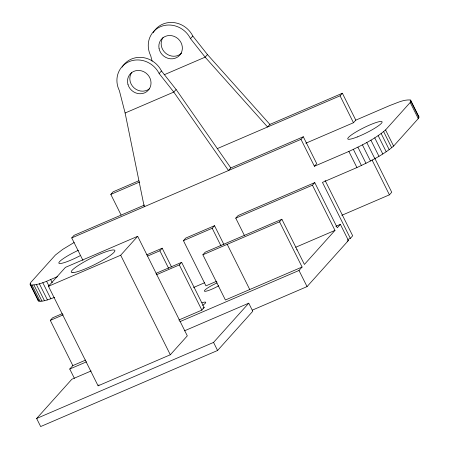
<?xml version="1.0" encoding="UTF-8"?>
<svg xmlns="http://www.w3.org/2000/svg" width="449" height="449" viewBox="0 0 449 449"><rect width="100%" height="100%" fill="white"/><g stroke="black" fill="none" stroke-linecap="round" stroke-linejoin="round"><path stroke-width="0.67" d="M54.643 297.412C49.542 299.028 44.305 301.706 38.827 301.133L38.176 300.617L30.128 284.475L30.745 282.494L55.395 255.032L62.776 249.347L74.18 242.46M314.412 166.253L316.725 163.672L303.311 136.765L300.998 139.347L314.412 166.253L348.873 151.431C361.675 145.403 374.719 139.184 385.556 129.941L410.206 102.473L410.824 100.497L410.173 99.975C403.208 99.504 396.663 103.118 390.237 105.341L355.793 120.147L353.475 122.729L305.82 143.22M347.784 239.463L350.36 238.352L322.461 182.395L356.921 167.572C369.723 161.545 382.767 155.326 393.605 146.082L418.255 118.615L418.883 117.475L418.872 116.639L410.824 100.497M144.236 206.748L125.114 113.008L119.372 90.647A23.107 21.372 41.9 0 1 129.065 61.653A23.107 21.372 41.9 0 1 159.148 73.546L161.466 70.964A23.107 21.372 41.9 0 0 142.041 57.461A23.107 21.372 41.9 0 0 122.128 67.131M152.11 61.148L150.712 55.727A23.107 21.372 41.9 0 1 160.411 26.727A23.107 21.372 41.9 0 1 190.494 38.625L192.812 36.043A23.107 21.372 41.9 0 0 173.061 22.512A23.107 21.372 41.9 0 0 153.16 32.749M161.466 70.964L176.109 89.497L173.791 92.079L125.114 113.008M192.812 36.043L207.455 54.576L205.137 57.158L164.149 74.781M82.975 260.442L71.745 237.919L74.063 235.338L144.629 204.997M121.107 215.043L110.813 194.395L113.126 191.813L138.786 180.779M48.458 286.282L65.442 267.357L137.675 236.303L187.306 335.846L170.317 354.766L98.09 385.826L48.458 286.282L120.691 255.223L137.675 236.303M74.394 378.35L69.752 369.033L72.839 365.593L50.305 320.395L52.617 317.813L62.282 313.66M303.311 136.765L230.82 167.937L228.507 170.519L173.791 92.079L159.148 73.546M355.793 120.147L342.379 93.246L269.888 124.412L267.57 126.994L205.137 57.158L190.494 38.625M147.626 256.048L159.872 250.783L162.184 248.202L171.574 267.037M216.833 281.181L205.956 285.856L183.422 240.658L185.74 238.077L214.527 225.701L223.916 244.531M184.421 330.851L248.757 303.193L252.781 311.264L217.574 350.484L40.663 426.55L36.638 418.479L71.846 379.253L91.141 370.958M156.291 274.822L179.319 264.921L181.637 262.339L204.172 307.543L201.859 310.119L178.825 320.025M183.422 240.658L212.209 228.283L214.527 225.701M217.395 148.568L340.061 95.822L342.379 93.246M281.871 219.247L279.553 221.828L302.087 267.026L225.409 299.994L202.875 254.796L205.193 252.215L281.871 219.247L304.405 264.444L334.976 230.382L312.442 185.184L314.76 182.603L337.294 227.8L340.381 224.36L348.43 240.501L307.049 286.608L252.31 310.141M244.525 235.731L235.764 218.152L238.082 215.571L314.76 182.603M98.09 385.826L99.01 384.804M36.638 418.479L213.55 342.413L248.757 303.193M179.869 321.686L299 270.466L302.087 267.026M350.36 238.352L352.678 235.776L325.087 180.436M341.773 215.318L389.423 194.832L391.741 192.251L374.691 158.054M110.813 194.395L139.678 181.98M71.745 237.919L300.998 139.347M146.722 254.852L162.184 248.202M235.764 218.152L312.442 185.184M156.05 273.346L181.637 262.339M50.305 320.395L63.191 314.856M202.875 254.796L279.553 221.828M193.558 287.489L204.503 282.786M335.874 226.302L340.381 224.36M295.672 247.281L334.976 230.382M347.144 241.057L348.43 240.501M202.892 308.093L204.172 307.543M72.839 365.593L85.725 360.053M69.752 369.033L86.494 361.838M30.128 284.475L30.779 284.992C40.298 285.216 49.036 279.822 57.73 276.612M418.221 116.117L418.872 116.639M207.455 54.576L269.888 124.412M176.109 89.497L230.82 167.937M410.173 99.975L410.79 101.221M410.835 101.334L418.883 117.475M410.206 102.473L418.255 118.615M385.556 129.941L393.605 146.082M383.642 131.63L391.691 147.772M381.167 133.538L389.216 149.68M378.176 135.626L386.224 151.768M374.735 137.843L382.784 153.985M370.908 140.155L378.956 156.297M366.771 142.507L374.82 158.649M340.061 95.822L353.475 122.729M372.064 160.012L389.423 194.832M362.41 144.859L370.459 161M357.915 147.16L365.963 163.301M353.374 149.365L361.423 165.507M348.873 151.431L356.921 167.572M299 270.466L307.049 286.608M227.211 244.329L249.751 289.526M212.209 228.283L220.975 245.856M179.319 264.921L201.859 310.119M213.55 342.413L217.574 350.484M159.872 250.783L168.633 268.362M120.691 255.223L170.317 354.766M50.715 279.626L52.264 282.73M46.595 281.27L49.07 286.238M42.784 282.657L50.832 298.798M39.36 283.757L47.409 299.898M36.397 284.554L44.445 300.701M33.95 285.031L41.998 301.178M32.064 285.177L40.113 301.324M30.117 283.633L38.827 301.133M38.165 299.78L38.176 300.617M218.697 285.794A11.556 1.729 -26.5 0 1 204.379 291.109A11.556 1.729 -26.5 0 1 217.131 282.904M201.932 302.794A11.556 1.729 -26.5 0 1 202.561 305.382M296.761 249.666A11.556 1.729 -26.5 0 1 297.047 250.026M80.045 255.745A19.155 2.862 -26.5 0 1 58.847 263.075A19.155 2.862 -26.5 0 1 78.367 250.295M181.682 53.033A12.162 11.247 41.9 0 1 165.782 53.291A12.162 11.247 41.9 0 1 163.038 37.525M149.466 88.745A12.162 11.247 41.9 0 1 133.959 87.796A12.162 11.247 41.9 0 1 131.697 72.446M72.963 272.526L72.16 272.594A24.325 3.637 -26.5 0 1 96.838 255.47A24.325 3.637 -26.5 0 1 110.589 255.217A24.325 3.637 -26.5 0 1 73.569 272.565L72.963 272.526M357.281 136.939A19.155 2.862 -26.5 0 0 382.093 121.859A19.155 2.862 -26.5 0 0 355.434 132.32A19.155 2.862 -26.5 0 0 357.281 136.939M159.103 48.739A12.162 11.247 41.9 0 0 178.494 56.406A12.162 11.247 41.9 0 0 174.212 36.386A12.162 11.247 41.9 0 0 159.103 48.739M128.021 84.659A12.162 11.247 41.9 0 0 147.884 90.67A12.162 11.247 41.9 0 0 141.878 70.959A12.162 11.247 41.9 0 0 128.021 84.659"/></g></svg>
